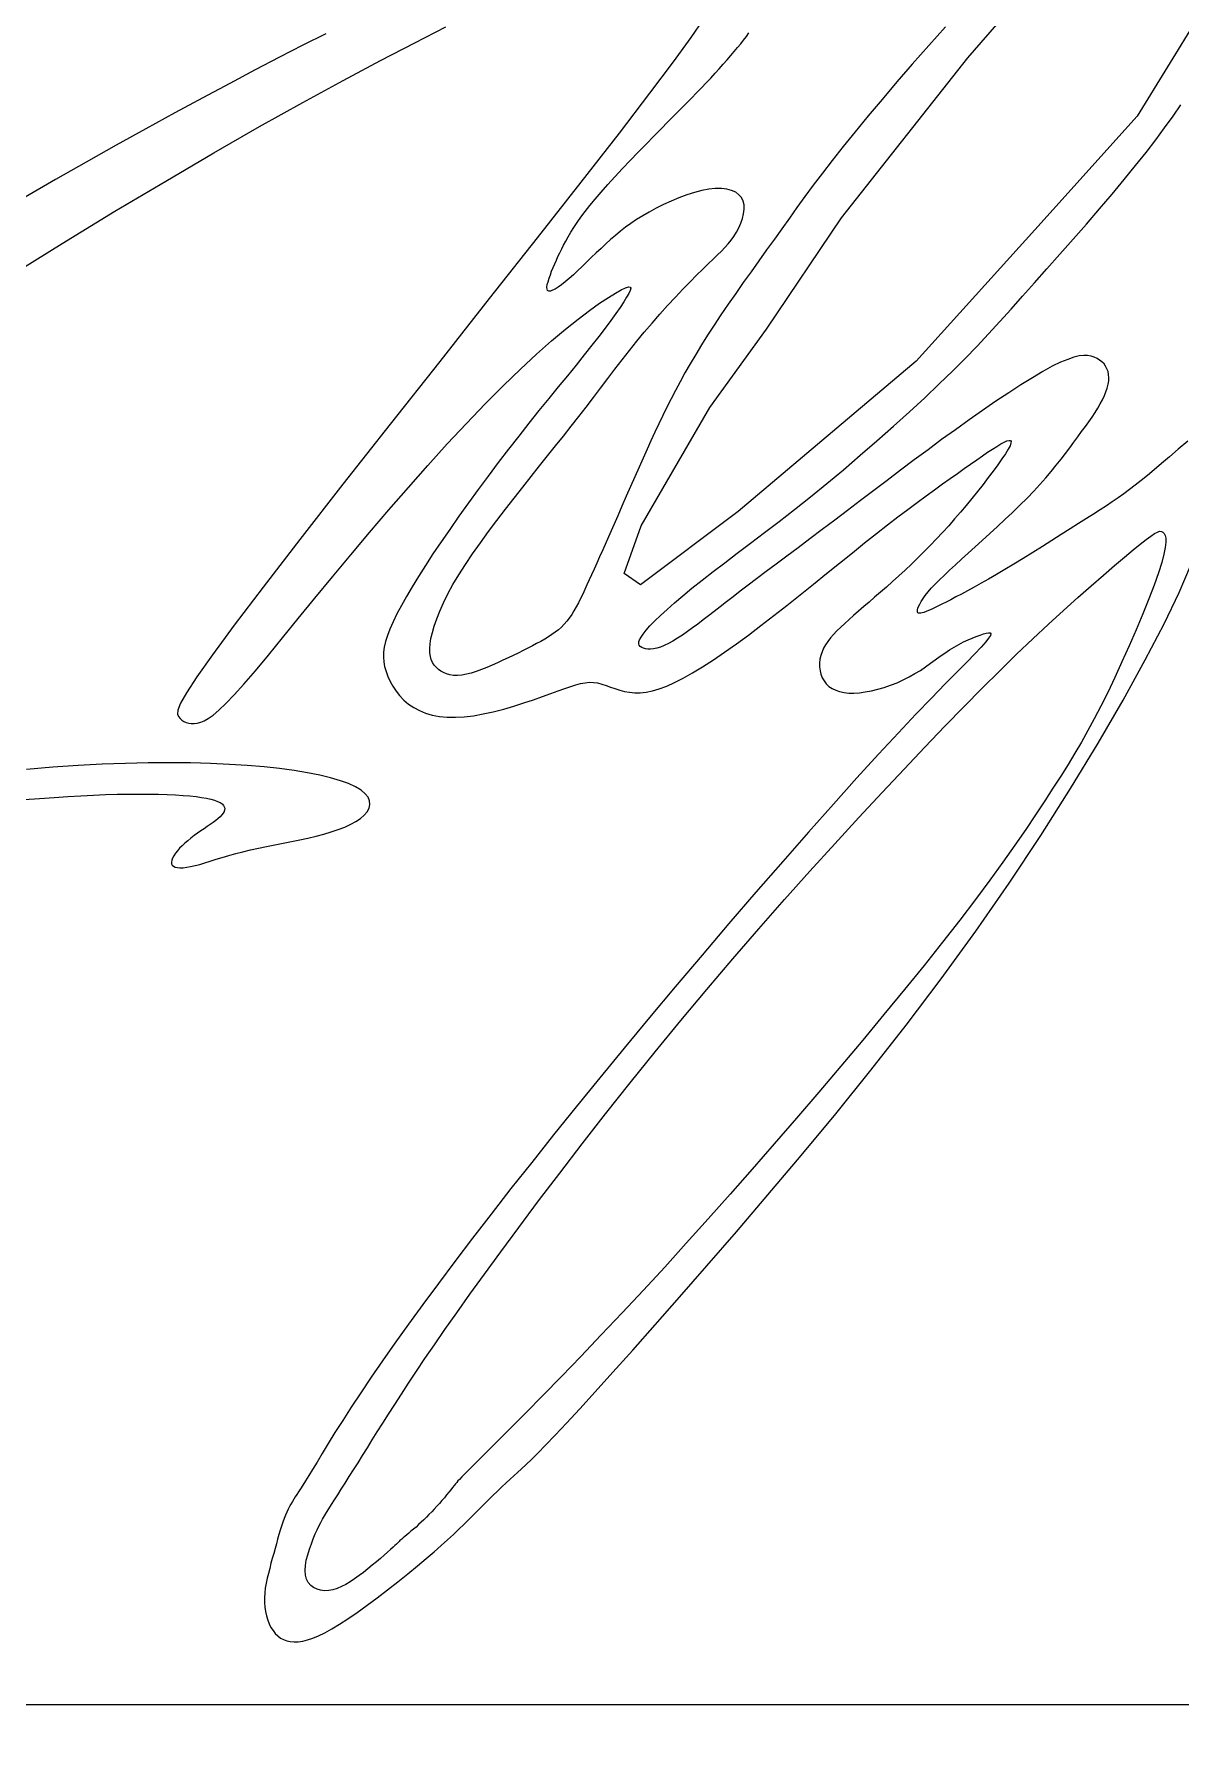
# Model space of a CAD drawing. Header units: millimetres. Extents: x 0 to 571985, y 0 to 2066666.
# Drawn here: x 568789.309 to 568792.398, y 2064628.783 to 2064633.386 of the extents above; entities that cross this region are included whole.
import ezdxf
from ezdxf.xclip import XClip

# ---------------------------------------------------------------- set-up
doc = ezdxf.new("R2010")
doc.units = ezdxf.units.MM
for name, pattern in [('ACAD_ISO10W100', [18.5, 12, -3, 0.5, -3]), ('CENTER', [3, 1.5, -0.5, 0.5, -0.5]), ('CENTER2', [1.125, 0.75, -0.125, 0.125, -0.125]), ('HIDDEN', [0.75, 0.5, -0.25])]:
    doc.linetypes.add(name, pattern=pattern)
for name, color, linetype in [('01.AXIS', 160, 'CENTER2'), ('BoThamCo', 94, 'Continuous'), ('CDC.01.AXIS', 160, 'CENTER2'), ('ChiaLo', 128, 'CENTER'), ('datOBt', 42, 'Continuous'), ('datOlienke', 42, 'Continuous'), ('datTruog', 134, 'Continuous'), ('LogDg', 7, 'Continuous'), ('loKBT', 42, 'Continuous'), ('LoLK', 6, 'Continuous'), ('RANHGIOI', 2, 'HIDDEN'), ('TimDg', 222, 'Continuous'), ('ViaHeS', 32, 'Continuous')]:
    doc.layers.add(name, color=color, linetype=linetype)
for name, color, linetype, lineweight in [('A-KY HIEU', 34, 'Continuous', 20), ('A-TEXT', 7, 'Continuous', 18), ('boDnv', 54, 'Continuous', 25), ('E- RANH GIOI', 1, 'CENTER', 13), ('E- THAY', 9, 'Continuous', 20)]:
    doc.layers.add(name, color=color, linetype=linetype, lineweight=lineweight)
doc.styles.add('rms', font='romans.shx', dxfattribs={"width": 0.7, "bigfont": 'vns.shx'})
doc.linetypes.add('ADL', pattern='A,0.125,-0.15,["++",rms,S=0.5,R=0,X=0,Y=-0.2245],-1.35,1.125', length=2.75)

# ---------------------------------------------------------------- blocks, each defined once
blk = doc.blocks.new('dangquang')
for points in [[(-8.761, 4.298), (-8.864, 4.182), (-8.965, 4.068), (-9.061, 3.958), (-9.152, 3.85), (-9.238, 3.748), (-9.318, 3.65), (-9.392, 3.559), (-9.459, 3.474), (-9.52, 3.395), (-9.576, 3.321), (-9.628, 3.25), (-9.677, 3.183), (-9.724, 3.117), (-9.77, 3.052), (-9.816, 2.987), (-9.864, 2.921), (-9.912, 2.854), (-9.96, 2.787), (-10.008, 2.72), (-10.055, 2.653), (-10.101, 2.586), (-10.146, 2.521), (-10.188, 2.457), (-10.229, 2.395), (-10.266, 2.335), (-10.302, 2.276), (-10.336, 2.219), (-10.368, 2.163), (-10.398, 2.108), (-10.427, 2.054), (-10.454, 2.002), (-10.48, 1.95), (-10.505, 1.899), (-10.53, 1.848), (-10.554, 1.796), (-10.578, 1.744), (-10.602, 1.691), (-10.626, 1.636), (-10.651, 1.58), (-10.677, 1.521), (-10.704, 1.461), (-10.73, 1.401), (-10.757, 1.34), (-10.783, 1.281), (-10.808, 1.224), (-10.832, 1.169), (-10.855, 1.118), (-10.875, 1.071), (-10.895, 1.028), (-10.912, 0.988), (-10.929, 0.951), (-10.944, 0.917), (-10.959, 0.885), (-10.973, 0.855), (-10.986, 0.825), (-10.999, 0.797), (-11.013, 0.77), (-11.026, 0.743), (-11.039, 0.718), (-11.053, 0.694), (-11.067, 0.671), (-11.082, 0.65), (-11.097, 0.63), (-11.114, 0.611), (-11.131, 0.594), (-11.149, 0.578), (-11.169, 0.562), (-11.189, 0.548), (-11.211, 0.534), (-11.234, 0.52), (-11.258, 0.506), (-11.284, 0.492), (-11.31, 0.478), (-11.338, 0.463), (-11.367, 0.449), (-11.397, 0.434), (-11.428, 0.419), (-11.46, 0.404), (-11.492, 0.389), (-11.525, 0.374), (-11.558, 0.359), (-11.591, 0.345), (-11.624, 0.332), (-11.656, 0.32), (-11.687, 0.31), (-11.717, 0.303), (-11.745, 0.298), (-11.772, 0.296), (-11.796, 0.296), (-11.819, 0.3), (-11.839, 0.305), (-11.858, 0.313), (-11.875, 0.322), (-11.89, 0.333), (-11.904, 0.346), (-11.916, 0.36), (-11.926, 0.376), (-11.934, 0.393), (-11.939, 0.413), (-11.943, 0.436), (-11.943, 0.461), (-11.941, 0.49), (-11.936, 0.523), (-11.927, 0.56), (-11.916, 0.6), (-11.9, 0.644), (-11.881, 0.692), (-11.858, 0.744), (-11.831, 0.799), (-11.8, 0.856), (-11.764, 0.917), (-11.723, 0.981), (-11.679, 1.047), (-11.631, 1.114), (-11.581, 1.183), (-11.529, 1.252), (-11.476, 1.322), (-11.423, 1.39), (-11.369, 1.458), (-11.317, 1.523), (-11.266, 1.588), (-11.216, 1.651), (-11.167, 1.712), (-11.118, 1.773), (-11.071, 1.833), (-11.024, 1.893), (-10.978, 1.952), (-10.933, 2.011), (-10.889, 2.069), (-10.845, 2.128), (-10.8, 2.186), (-10.756, 2.243), (-10.711, 2.301), (-10.666, 2.358), (-10.619, 2.414), (-10.571, 2.47), (-10.523, 2.525), (-10.475, 2.579), (-10.427, 2.63), (-10.381, 2.679), (-10.337, 2.724), (-10.296, 2.766), (-10.258, 2.803), (-10.225, 2.836), (-10.194, 2.865), (-10.167, 2.89), (-10.143, 2.914), (-10.122, 2.936), (-10.102, 2.958), (-10.084, 2.981), (-10.067, 3.004), (-10.051, 3.03), (-10.036, 3.058), (-10.023, 3.087), (-10.013, 3.116), (-10.006, 3.144), (-10.002, 3.172), (-10.003, 3.199), (-10.008, 3.223), (-10.019, 3.244), (-10.035, 3.262), (-10.055, 3.277), (-10.081, 3.288), (-10.11, 3.296), (-10.143, 3.3), (-10.181, 3.3), (-10.221, 3.296), (-10.264, 3.288), (-10.31, 3.276), (-10.357, 3.261), (-10.405, 3.243), (-10.453, 3.223), (-10.5, 3.201), (-10.546, 3.178), (-10.589, 3.155), (-10.629, 3.132), (-10.667, 3.108), (-10.702, 3.085), (-10.735, 3.061), (-10.767, 3.036), (-10.797, 3.011), (-10.827, 2.986), (-10.857, 2.959), (-10.886, 2.931), (-10.916, 2.903), (-10.946, 2.874), (-10.975, 2.846), (-11.003, 2.818), (-11.031, 2.792), (-11.057, 2.767), (-11.083, 2.744), (-11.107, 2.724), (-11.13, 2.706), (-11.15, 2.691), (-11.169, 2.68), (-11.185, 2.672), (-11.198, 2.667), (-11.208, 2.667), (-11.216, 2.671), (-11.219, 2.679), (-11.22, 2.692), (-11.218, 2.707), (-11.213, 2.725), (-11.207, 2.746), (-11.199, 2.768), (-11.191, 2.79), (-11.182, 2.813), (-11.172, 2.836), (-11.162, 2.858), (-11.152, 2.881), (-11.141, 2.904), (-11.129, 2.927), (-11.117, 2.951), (-11.103, 2.976), (-11.088, 3.002), (-11.072, 3.03), (-11.053, 3.059), (-11.033, 3.09), (-11.01, 3.123), (-10.984, 3.158), (-10.955, 3.195), (-10.922, 3.235), (-10.886, 3.278), (-10.845, 3.325), (-10.801, 3.373), (-10.754, 3.423), (-10.706, 3.474), (-10.657, 3.524), (-10.608, 3.574), (-10.561, 3.623), (-10.515, 3.669), (-10.473, 3.712), (-10.433, 3.752), (-10.395, 3.789), (-10.36, 3.825), (-10.327, 3.858), (-10.296, 3.89), (-10.266, 3.922), (-10.237, 3.952), (-10.209, 3.981), (-10.182, 4.011), (-10.157, 4.039), (-10.132, 4.067), (-10.108, 4.094), (-10.086, 4.12), (-10.064, 4.146), (-10.044, 4.17), (-10.024, 4.193), (-10.006, 4.216), (-9.989, 4.239), (-9.973, 4.261)], [(-12.585, 4.254), (-12.726, 4.185), (-12.871, 4.111), (-13.021, 4.033), (-13.178, 3.949), (-13.344, 3.86), (-13.517, 3.767), (-13.695, 3.669), (-13.878, 3.567), (-14.064, 3.462), (-14.252, 3.355), (-14.441, 3.246)], [(-14.447, -0.47), (-14.352, -0.463), (-14.262, -0.457), (-14.177, -0.451), (-14.097, -0.447), (-14.019, -0.443), (-13.945, -0.44), (-13.873, -0.438), (-13.804, -0.437), (-13.739, -0.437), (-13.676, -0.437), (-13.618, -0.438), (-13.563, -0.439), (-13.512, -0.442), (-13.466, -0.445), (-13.424, -0.448), (-13.385, -0.452), (-13.351, -0.457), (-13.321, -0.462), (-13.295, -0.468), (-13.272, -0.475), (-13.253, -0.482), (-13.237, -0.489), (-13.225, -0.497), (-13.216, -0.506), (-13.211, -0.515), (-13.208, -0.524), (-13.209, -0.534), (-13.212, -0.544), (-13.218, -0.554), (-13.226, -0.565), (-13.237, -0.576), (-13.25, -0.587), (-13.264, -0.599), (-13.28, -0.611), (-13.298, -0.624), (-13.317, -0.637), (-13.336, -0.65), (-13.356, -0.664), (-13.376, -0.678), (-13.397, -0.693), (-13.417, -0.708), (-13.436, -0.724), (-13.454, -0.739), (-13.472, -0.755), (-13.487, -0.77), (-13.501, -0.786), (-13.513, -0.802), (-13.523, -0.817), (-13.531, -0.831), (-13.536, -0.844), (-13.538, -0.856), (-13.537, -0.867), (-13.533, -0.875), (-13.525, -0.882), (-13.515, -0.887), (-13.501, -0.89), (-13.485, -0.892), (-13.465, -0.891), (-13.443, -0.888), (-13.419, -0.884), (-13.392, -0.878), (-13.363, -0.87), (-13.331, -0.861), (-13.298, -0.851), (-13.262, -0.839), (-13.224, -0.828), (-13.183, -0.816), (-13.141, -0.804), (-13.096, -0.792), (-13.049, -0.781), (-13.001, -0.77), (-12.951, -0.76), (-12.9, -0.75), (-12.848, -0.74), (-12.797, -0.729), (-12.746, -0.719), (-12.695, -0.708), (-12.645, -0.696), (-12.597, -0.683), (-12.552, -0.669), (-12.508, -0.655), (-12.468, -0.64), (-12.431, -0.623), (-12.399, -0.605), (-12.371, -0.587), (-12.347, -0.566), (-12.33, -0.545), (-12.318, -0.523), (-12.313, -0.501), (-12.315, -0.479), (-12.324, -0.456), (-12.341, -0.434), (-12.367, -0.412), (-12.401, -0.392), (-12.444, -0.372), (-12.495, -0.354), (-12.555, -0.336), (-12.622, -0.32), (-12.697, -0.305), (-12.78, -0.291), (-12.87, -0.279), (-12.966, -0.269), (-13.07, -0.26), (-13.18, -0.253), (-13.297, -0.247), (-13.419, -0.244), (-13.547, -0.243), (-13.681, -0.244), (-13.82, -0.247), (-13.965, -0.252), (-14.114, -0.26), (-14.27, -0.271), (-14.432, -0.284)], [(-14.55, 2.752), (-14.212, 2.961), (-13.886, 3.16), (-13.573, 3.346), (-13.275, 3.52), (-12.993, 3.682), (-12.727, 3.831), (-12.478, 3.967), (-12.248, 4.09), (-12.036, 4.2), (-11.844, 4.297)], [(-10.255, 4.343), (-10.332, 4.232), (-10.44, 4.082), (-10.586, 3.888), (-10.775, 3.642), (-11.01, 3.34), (-11.281, 2.995), (-11.576, 2.621), (-11.882, 2.233), (-12.187, 1.846), (-12.479, 1.475), (-12.744, 1.135), (-12.971, 0.841), (-13.151, 0.605), (-13.285, 0.423), (-13.381, 0.286), (-13.444, 0.189), (-13.481, 0.124), (-13.497, 0.082), (-13.499, 0.057), (-13.493, 0.042), (-13.484, 0.03), (-13.474, 0.02), (-13.461, 0.012), (-13.447, 0.006), (-13.431, 0.002), (-13.415, 0), (-13.397, 0), (-13.378, 0.002), (-13.357, 0.007), (-13.335, 0.015), (-13.31, 0.03), (-13.279, 0.051), (-13.244, 0.081), (-13.201, 0.122), (-13.15, 0.175), (-13.09, 0.242), (-13.019, 0.324), (-12.939, 0.42), (-12.851, 0.528), (-12.755, 0.646), (-12.652, 0.772), (-12.544, 0.904), (-12.431, 1.04), (-12.315, 1.178), (-12.196, 1.318), (-12.075, 1.456), (-11.955, 1.592), (-11.835, 1.724), (-11.717, 1.85), (-11.601, 1.971), (-11.49, 2.083), (-11.384, 2.186), (-11.285, 2.278), (-11.192, 2.36), (-11.106, 2.432), (-11.027, 2.495), (-10.957, 2.548), (-10.895, 2.592), (-10.841, 2.628), (-10.797, 2.655), (-10.762, 2.675), (-10.735, 2.688), (-10.717, 2.693), (-10.706, 2.692), (-10.703, 2.685), (-10.706, 2.671), (-10.714, 2.653), (-10.728, 2.629), (-10.746, 2.6), (-10.768, 2.566), (-10.795, 2.528), (-10.826, 2.486), (-10.861, 2.439), (-10.9, 2.388), (-10.943, 2.333), (-10.99, 2.274), (-11.04, 2.211), (-11.094, 2.145), (-11.15, 2.076), (-11.209, 2.004), (-11.269, 1.93), (-11.331, 1.852), (-11.394, 1.773), (-11.457, 1.692), (-11.52, 1.61), (-11.583, 1.526), (-11.645, 1.443), (-11.705, 1.36), (-11.764, 1.278), (-11.82, 1.197), (-11.873, 1.119), (-11.924, 1.045), (-11.97, 0.973), (-12.013, 0.906), (-12.052, 0.842), (-12.087, 0.783), (-12.118, 0.727), (-12.146, 0.675), (-12.169, 0.627), (-12.189, 0.582), (-12.204, 0.542), (-12.216, 0.505), (-12.224, 0.471), (-12.228, 0.439), (-12.229, 0.408), (-12.227, 0.379), (-12.222, 0.35), (-12.213, 0.32), (-12.202, 0.29), (-12.188, 0.259), (-12.171, 0.229), (-12.151, 0.199), (-12.129, 0.171), (-12.103, 0.144), (-12.074, 0.119), (-12.042, 0.097), (-12.007, 0.079), (-11.969, 0.063), (-11.928, 0.051), (-11.883, 0.043), (-11.836, 0.039), (-11.785, 0.038), (-11.731, 0.04), (-11.674, 0.047), (-11.613, 0.058), (-11.551, 0.072), (-11.487, 0.088), (-11.424, 0.107), (-11.362, 0.126), (-11.302, 0.146), (-11.247, 0.165), (-11.195, 0.184), (-11.15, 0.201), (-11.109, 0.215), (-11.073, 0.228), (-11.041, 0.238), (-11.012, 0.246), (-10.984, 0.251), (-10.958, 0.254), (-10.933, 0.253), (-10.907, 0.249), (-10.881, 0.242), (-10.855, 0.233), (-10.828, 0.224), (-10.8, 0.214), (-10.771, 0.205), (-10.741, 0.197), (-10.71, 0.192), (-10.678, 0.189), (-10.644, 0.189), (-10.607, 0.193), (-10.568, 0.201), (-10.527, 0.213), (-10.481, 0.23), (-10.432, 0.252), (-10.379, 0.279), (-10.321, 0.311), (-10.259, 0.349), (-10.193, 0.392), (-10.124, 0.439), (-10.051, 0.49), (-9.976, 0.545), (-9.899, 0.604), (-9.82, 0.665), (-9.739, 0.728), (-9.657, 0.793), (-9.575, 0.859), (-9.494, 0.925), (-9.414, 0.989), (-9.335, 1.053), (-9.26, 1.114), (-9.187, 1.171), (-9.119, 1.225), (-9.054, 1.274), (-8.993, 1.32), (-8.935, 1.363), (-8.88, 1.404), (-8.828, 1.441), (-8.779, 1.477), (-8.732, 1.51), (-8.687, 1.542), (-8.645, 1.572), (-8.605, 1.6), (-8.567, 1.627), (-8.532, 1.651), (-8.5, 1.673), (-8.47, 1.692), (-8.443, 1.709), (-8.419, 1.724), (-8.398, 1.735), (-8.381, 1.743), (-8.368, 1.746), (-8.359, 1.746), (-8.355, 1.74), (-8.356, 1.73), (-8.362, 1.713), (-8.374, 1.691), (-8.39, 1.664), (-8.412, 1.632), (-8.437, 1.596), (-8.465, 1.557), (-8.496, 1.516), (-8.528, 1.474), (-8.562, 1.431), (-8.597, 1.388), (-8.632, 1.345), (-8.667, 1.303), (-8.704, 1.261), (-8.74, 1.219), (-8.778, 1.178), (-8.816, 1.138), (-8.854, 1.098), (-8.893, 1.058), (-8.932, 1.02), (-8.971, 0.982), (-9.01, 0.945), (-9.049, 0.91), (-9.087, 0.875), (-9.125, 0.841), (-9.162, 0.809), (-9.198, 0.778), (-9.232, 0.748), (-9.265, 0.72), (-9.297, 0.692), (-9.327, 0.666), (-9.355, 0.641), (-9.382, 0.617), (-9.407, 0.593), (-9.43, 0.571), (-9.451, 0.549), (-9.47, 0.528), (-9.486, 0.506), (-9.5, 0.485), (-9.513, 0.464), (-9.522, 0.442), (-9.53, 0.419), (-9.535, 0.396), (-9.537, 0.372), (-9.537, 0.349), (-9.534, 0.325), (-9.529, 0.303), (-9.521, 0.281), (-9.51, 0.262), (-9.496, 0.244), (-9.48, 0.228), (-9.46, 0.215), (-9.438, 0.204), (-9.414, 0.196), (-9.386, 0.191), (-9.357, 0.187), (-9.325, 0.187), (-9.291, 0.189), (-9.255, 0.194), (-9.217, 0.201), (-9.178, 0.21), (-9.138, 0.222), (-9.099, 0.236), (-9.059, 0.251), (-9.021, 0.268), (-8.984, 0.287), (-8.949, 0.307), (-8.915, 0.327), (-8.883, 0.349), (-8.853, 0.371), (-8.823, 0.392), (-8.793, 0.414), (-8.764, 0.434), (-8.735, 0.453), (-8.706, 0.471), (-8.677, 0.487), (-8.649, 0.502), (-8.621, 0.515), (-8.595, 0.526), (-8.57, 0.536), (-8.547, 0.545), (-8.526, 0.552), (-8.509, 0.557), (-8.494, 0.559), (-8.485, 0.558), (-8.481, 0.553), (-8.483, 0.542), (-8.494, 0.526), (-8.512, 0.502), (-8.541, 0.47), (-8.58, 0.429), (-8.629, 0.378), (-8.69, 0.316), (-8.762, 0.243), (-8.846, 0.156), (-8.943, 0.056), (-9.051, -0.059), (-9.173, -0.19), (-9.307, -0.337), (-9.452, -0.498), (-9.605, -0.671), (-9.765, -0.853), (-9.93, -1.042), (-10.097, -1.235), (-10.263, -1.43), (-10.428, -1.625), (-10.588, -1.816), (-10.744, -2.004), (-10.894, -2.187), (-11.04, -2.366), (-11.18, -2.54), (-11.314, -2.709), (-11.442, -2.871), (-11.564, -3.028), (-11.679, -3.177), (-11.788, -3.32), (-11.89, -3.456), (-11.986, -3.585), (-12.075, -3.708), (-12.158, -3.824), (-12.235, -3.933), (-12.305, -4.035), (-12.369, -4.131), (-12.428, -4.219), (-12.48, -4.301), (-12.528, -4.376), (-12.57, -4.444), (-12.607, -4.505), (-12.639, -4.558), (-12.667, -4.604), (-12.69, -4.642), (-12.71, -4.675), (-12.727, -4.701), (-12.741, -4.724), (-12.753, -4.742), (-12.764, -4.759), (-12.773, -4.773), (-12.782, -4.787), (-12.791, -4.802), (-12.8, -4.817), (-12.808, -4.832), (-12.817, -4.849), (-12.825, -4.867), (-12.834, -4.886), (-12.842, -4.906), (-12.85, -4.929), (-12.859, -4.953), (-12.867, -4.978), (-12.874, -5.005), (-12.882, -5.033), (-12.89, -5.062), (-12.898, -5.092), (-12.906, -5.122), (-12.915, -5.153), (-12.923, -5.183), (-12.931, -5.214), (-12.939, -5.245), (-12.947, -5.275), (-12.953, -5.306), (-12.958, -5.336), (-12.962, -5.366), (-12.963, -5.396), (-12.963, -5.425), (-12.961, -5.453), (-12.957, -5.481), (-12.951, -5.508), (-12.943, -5.533), (-12.934, -5.557), (-12.923, -5.579), (-12.91, -5.598), (-12.897, -5.616), (-12.881, -5.631), (-12.864, -5.644), (-12.846, -5.654), (-12.826, -5.662), (-12.804, -5.666), (-12.78, -5.668), (-12.755, -5.667), (-12.727, -5.663), (-12.698, -5.656), (-12.665, -5.645), (-12.629, -5.631), (-12.59, -5.611), (-12.547, -5.588), (-12.5, -5.559), (-12.448, -5.525), (-12.391, -5.486), (-12.33, -5.442), (-12.267, -5.395), (-12.203, -5.347), (-12.14, -5.297), (-12.078, -5.247), (-12.019, -5.199), (-11.965, -5.154), (-11.916, -5.112), (-11.873, -5.074), (-11.833, -5.038), (-11.797, -5.005), (-11.764, -4.973), (-11.733, -4.943), (-11.703, -4.913), (-11.673, -4.883), (-11.643, -4.854), (-11.613, -4.824), (-11.583, -4.794), (-11.554, -4.765), (-11.525, -4.738), (-11.498, -4.711), (-11.472, -4.686), (-11.447, -4.664), (-11.424, -4.643), (-11.401, -4.622), (-11.377, -4.6), (-11.349, -4.574), (-11.316, -4.543), (-11.276, -4.503), (-11.228, -4.454), (-11.17, -4.393), (-11.1, -4.318), (-11.017, -4.229), (-10.922, -4.125), (-10.813, -4.004), (-10.69, -3.867), (-10.553, -3.712), (-10.401, -3.54), (-10.234, -3.348), (-10.051, -3.138), (-9.856, -2.91), (-9.65, -2.667), (-9.438, -2.41), (-9.221, -2.141), (-9.002, -1.862), (-8.786, -1.576), (-8.573, -1.283), (-8.368, -0.987), (-8.172, -0.692), (-7.988, -0.402), (-7.818, -0.122), (-7.664, 0.144), (-7.527, 0.391), (-7.411, 0.614), (-7.318, 0.808), (-7.248, 0.971)], [(-7.265, 1.742), (-7.324, 1.691), (-7.378, 1.645), (-7.427, 1.603), (-7.472, 1.565), (-7.514, 1.53), (-7.552, 1.498), (-7.589, 1.469), (-7.625, 1.442), (-7.66, 1.416), (-7.695, 1.391), (-7.731, 1.367), (-7.767, 1.342), (-7.806, 1.317), (-7.847, 1.291), (-7.891, 1.263), (-7.939, 1.233), (-7.991, 1.2), (-8.046, 1.166), (-8.103, 1.129), (-8.162, 1.092), (-8.222, 1.055), (-8.281, 1.018), (-8.338, 0.983), (-8.394, 0.95), (-8.446, 0.919), (-8.495, 0.89), (-8.541, 0.864), (-8.584, 0.84), (-8.624, 0.818), (-8.662, 0.798), (-8.696, 0.78), (-8.728, 0.763), (-8.757, 0.748), (-8.783, 0.735), (-8.807, 0.723), (-8.828, 0.713), (-8.848, 0.703), (-8.865, 0.696), (-8.88, 0.69), (-8.893, 0.685), (-8.904, 0.681), (-8.913, 0.679), (-8.921, 0.679), (-8.927, 0.68), (-8.931, 0.682), (-8.933, 0.687), (-8.934, 0.693), (-8.933, 0.701), (-8.93, 0.711), (-8.926, 0.722), (-8.919, 0.736), (-8.91, 0.752), (-8.899, 0.77), (-8.885, 0.789), (-8.868, 0.811), (-8.848, 0.834), (-8.824, 0.859), (-8.797, 0.886), (-8.767, 0.915), (-8.735, 0.946), (-8.699, 0.979), (-8.661, 1.014), (-8.621, 1.05), (-8.578, 1.089), (-8.533, 1.129), (-8.487, 1.171), (-8.44, 1.214), (-8.393, 1.257), (-8.346, 1.302), (-8.301, 1.346), (-8.257, 1.389), (-8.215, 1.432), (-8.177, 1.474), (-8.141, 1.515), (-8.108, 1.554), (-8.077, 1.593), (-8.047, 1.63), (-8.02, 1.666), (-7.993, 1.701), (-7.968, 1.735), (-7.944, 1.768), (-7.92, 1.8), (-7.897, 1.831), (-7.876, 1.861), (-7.856, 1.89), (-7.837, 1.918), (-7.82, 1.945), (-7.805, 1.971), (-7.791, 1.997), (-7.779, 2.022), (-7.77, 2.046), (-7.762, 2.069), (-7.756, 2.092), (-7.753, 2.113), (-7.752, 2.133), (-7.754, 2.152), (-7.757, 2.171), (-7.764, 2.188), (-7.772, 2.203), (-7.782, 2.218), (-7.795, 2.231), (-7.809, 2.242), (-7.825, 2.252), (-7.842, 2.26), (-7.861, 2.266), (-7.883, 2.27), (-7.907, 2.27), (-7.936, 2.267), (-7.968, 2.259), (-8.006, 2.246), (-8.05, 2.228), (-8.101, 2.203), (-8.159, 2.171), (-8.224, 2.133), (-8.295, 2.089), (-8.37, 2.04), (-8.449, 1.987), (-8.531, 1.931), (-8.614, 1.873), (-8.699, 1.812), (-8.784, 1.751), (-8.868, 1.688), (-8.953, 1.625), (-9.037, 1.562), (-9.12, 1.499), (-9.202, 1.437), (-9.284, 1.375), (-9.365, 1.314), (-9.444, 1.254), (-9.522, 1.196), (-9.597, 1.139), (-9.67, 1.084), (-9.74, 1.032), (-9.806, 0.983), (-9.868, 0.936), (-9.926, 0.892), (-9.978, 0.852), (-10.027, 0.815), (-10.071, 0.781), (-10.112, 0.749), (-10.151, 0.719), (-10.187, 0.691), (-10.222, 0.664), (-10.255, 0.639), (-10.289, 0.613), (-10.321, 0.589), (-10.353, 0.566), (-10.384, 0.545), (-10.414, 0.525), (-10.443, 0.507), (-10.47, 0.492), (-10.496, 0.48), (-10.52, 0.47), (-10.542, 0.464), (-10.562, 0.46), (-10.581, 0.458), (-10.597, 0.458), (-10.612, 0.46), (-10.625, 0.463), (-10.635, 0.468), (-10.644, 0.474), (-10.65, 0.482), (-10.653, 0.491), (-10.652, 0.502), (-10.648, 0.515), (-10.639, 0.532), (-10.626, 0.551), (-10.608, 0.574), (-10.584, 0.601), (-10.554, 0.632), (-10.519, 0.666), (-10.479, 0.703), (-10.433, 0.744), (-10.382, 0.787), (-10.325, 0.834), (-10.263, 0.884), (-10.195, 0.936), (-10.123, 0.991), (-10.045, 1.05), (-9.963, 1.112), (-9.877, 1.177), (-9.786, 1.246), (-9.692, 1.32), (-9.594, 1.398), (-9.493, 1.48), (-9.39, 1.565), (-9.286, 1.654), (-9.183, 1.743), (-9.081, 1.833), (-8.982, 1.922), (-8.888, 2.009), (-8.799, 2.094), (-8.716, 2.174), (-8.638, 2.252), (-8.565, 2.328), (-8.494, 2.404), (-8.424, 2.479), (-8.355, 2.556), (-8.284, 2.636), (-8.211, 2.718), (-8.134, 2.805), (-8.054, 2.895), (-7.973, 2.988), (-7.891, 3.081), (-7.81, 3.174), (-7.732, 3.266), (-7.657, 3.356), (-7.587, 3.442), (-7.522, 3.523), (-7.463, 3.601), (-7.408, 3.675), (-7.356, 3.747), (-7.307, 3.816)]]:
    blk.add_lwpolyline(points)
for points in [[(-6.788, 4.97), (-7.202, 4.355), (-7.577, 3.746), (-8.209, 3.046), (-8.941, 2.234), (-10.04, 1.307), (-10.642, 0.855), (-10.744, 0.925), (-10.639, 1.218), (-10.215, 1.948), (-9.865, 2.432), (-9.403, 3.12), (-8.623, 4.107), (-7.963, 4.868), (-7.151, 5.597), (-6.616, 5.906), (-6.47, 5.897), (-6.428, 5.763), (-6.47, 5.566), (-6.603, 5.339)], [(-8.209, 3.046), (-8.941, 2.234), (-10.04, 1.307), (-10.642, 0.855), (-10.744, 0.925), (-10.639, 1.218), (-10.215, 1.948), (-9.865, 2.432), (-9.403, 3.12), (-8.623, 4.107), (-7.963, 4.868), (-7.151, 5.597), (-6.616, 5.906), (-6.47, 5.897), (-6.428, 5.763), (-6.47, 5.566), (-6.603, 5.339), (-6.788, 4.97), (-7.202, 4.355), (-7.577, 3.746)], [(-6.616, 5.906), (-6.47, 5.897), (-6.428, 5.763), (-6.47, 5.566), (-6.603, 5.339), (-6.788, 4.97), (-7.202, 4.355), (-7.577, 3.746), (-8.209, 3.046), (-8.941, 2.234), (-10.04, 1.307), (-10.642, 0.855), (-10.744, 0.925), (-10.639, 1.218), (-10.215, 1.948), (-9.865, 2.432), (-9.403, 3.12), (-8.623, 4.107), (-7.963, 4.868), (-7.151, 5.597)], [(-7.446, 0.928), (-7.472, 0.853), (-7.505, 0.768), (-7.542, 0.676), (-7.583, 0.578), (-7.626, 0.478), (-7.671, 0.379), (-7.715, 0.282), (-7.759, 0.191), (-7.801, 0.106), (-7.842, 0.028), (-7.881, -0.045), (-7.921, -0.116), (-7.962, -0.185), (-8.004, -0.254), (-8.049, -0.325), (-8.097, -0.399), (-8.148, -0.479), (-8.204, -0.564), (-8.265, -0.654), (-8.332, -0.752), (-8.406, -0.856), (-8.486, -0.967), (-8.575, -1.087), (-8.672, -1.214), (-8.778, -1.35), (-8.892, -1.494), (-9.013, -1.643), (-9.14, -1.797), (-9.271, -1.955), (-9.406, -2.115), (-9.542, -2.275), (-9.68, -2.436), (-9.817, -2.595), (-9.954, -2.751), (-10.09, -2.906), (-10.225, -3.058), (-10.36, -3.208), (-10.493, -3.355), (-10.625, -3.498), (-10.756, -3.638), (-10.885, -3.774), (-11.01, -3.906), (-11.131, -4.03), (-11.245, -4.147), (-11.35, -4.254), (-11.445, -4.35), (-11.529, -4.433), (-11.598, -4.502), (-11.653, -4.557), (-11.694, -4.598), (-11.725, -4.629), (-11.746, -4.65), (-11.76, -4.665), (-11.77, -4.675), (-11.777, -4.684), (-11.784, -4.692), (-11.792, -4.703), (-11.802, -4.715), (-11.813, -4.729), (-11.826, -4.744), (-11.839, -4.76), (-11.853, -4.778), (-11.868, -4.795), (-11.884, -4.813), (-11.899, -4.831), (-11.915, -4.848), (-11.931, -4.865), (-11.948, -4.882), (-11.964, -4.898), (-11.98, -4.914), (-11.997, -4.93), (-12.013, -4.944), (-12.028, -4.959), (-12.044, -4.972), (-12.059, -4.985), (-12.073, -4.997), (-12.085, -5.007), (-12.097, -5.017), (-12.107, -5.025), (-12.115, -5.033), (-12.122, -5.038), (-12.127, -5.043), (-12.132, -5.048), (-12.136, -5.052), (-12.142, -5.058), (-12.149, -5.065), (-12.158, -5.073), (-12.17, -5.084), (-12.185, -5.098), (-12.203, -5.114), (-12.224, -5.133), (-12.247, -5.153), (-12.272, -5.174), (-12.298, -5.195), (-12.325, -5.217), (-12.352, -5.239), (-12.379, -5.259), (-12.407, -5.279), (-12.434, -5.297), (-12.461, -5.313), (-12.488, -5.326), (-12.515, -5.338), (-12.541, -5.346), (-12.567, -5.351), (-12.592, -5.352), (-12.617, -5.349), (-12.639, -5.343), (-12.66, -5.333), (-12.678, -5.319), (-12.693, -5.302), (-12.704, -5.281), (-12.711, -5.256), (-12.713, -5.228), (-12.71, -5.197), (-12.705, -5.164), (-12.696, -5.13), (-12.686, -5.096), (-12.674, -5.063), (-12.662, -5.031), (-12.65, -5.002), (-12.638, -4.977), (-12.627, -4.953), (-12.616, -4.932), (-12.605, -4.911), (-12.593, -4.891), (-12.58, -4.869), (-12.566, -4.846), (-12.55, -4.821), (-12.532, -4.792), (-12.511, -4.76), (-12.489, -4.725), (-12.465, -4.688), (-12.44, -4.648), (-12.414, -4.606), (-12.386, -4.562), (-12.358, -4.517), (-12.328, -4.47), (-12.298, -4.422), (-12.267, -4.372), (-12.233, -4.318), (-12.198, -4.262), (-12.159, -4.203), (-12.118, -4.139), (-12.074, -4.071), (-12.026, -3.998), (-11.973, -3.92), (-11.914, -3.834), (-11.85, -3.74), (-11.777, -3.637), (-11.696, -3.523), (-11.606, -3.398), (-11.505, -3.26), (-11.394, -3.11), (-11.272, -2.947), (-11.141, -2.775), (-11.003, -2.595), (-10.858, -2.409), (-10.707, -2.218), (-10.552, -2.026), (-10.394, -1.833), (-10.234, -1.642), (-10.073, -1.453), (-9.913, -1.268), (-9.753, -1.087), (-9.597, -0.912), (-9.443, -0.743), (-9.295, -0.581), (-9.152, -0.427), (-9.016, -0.282), (-8.887, -0.146), (-8.764, -0.017), (-8.646, 0.103), (-8.533, 0.217), (-8.425, 0.324), (-8.321, 0.426), (-8.221, 0.521), (-8.125, 0.612), (-8.032, 0.697), (-7.944, 0.776), (-7.862, 0.849), (-7.786, 0.915), (-7.717, 0.974), (-7.655, 1.026), (-7.602, 1.07), (-7.558, 1.106), (-7.522, 1.135), (-7.493, 1.156), (-7.47, 1.171), (-7.452, 1.18), (-7.439, 1.185), (-7.428, 1.184), (-7.419, 1.18), (-7.411, 1.172), (-7.405, 1.16), (-7.401, 1.142), (-7.401, 1.118), (-7.404, 1.085), (-7.412, 1.043), (-7.426, 0.992)]]:
    blk.add_lwpolyline(points, close=True)
blk = doc.blocks.new('A$C33BC4D2A')
at = {"layer": 'A-KY HIEU', "color": 0}
blk.add_line((353.6624, -192.8127), (414.9848, -192.8127), dxfattribs=at)
at = {"layer": 'A-TEXT', "xscale": 0.7716810816000003, "yscale": 0.7716810816000003, "zscale": 0.7716810816000003}
blk.add_blockref('dangquang', (400.264, -188.1411), dxfattribs=at)
blk = doc.blocks.new('NEN')
at = {"layer": 'boDnv', "color": 10, "linetype": 'ADL', "ltscale": 0.25}
for points in [[(348.4843, 150.3376), (305.7796, 227.7984), (296.9891, 230.4325), (285.105, 224.1745), (143.1127, 162.2823), (141.0589, 156.6205), (188.7917, 61.183), (194.5775, 59.3994), (346.7594, 144.3161)], [(359.5059, 130.3459), (389.0398, 76.7751), (387.3149, 70.7536), (232.1907, -15.8049), (226.405, -14.0212), (199.0089, 40.7548), (200.9022, 46.8965), (353.5249, 132.0592)], [(230.3915, -76.6469), (232.2503, -70.4192), (219.1656, -44.2576), (213.4368, -42.5477), (99.3797, -108.9057), (97.5209, -115.1334), (110.6056, -141.295), (116.3344, -143.0049)], [(263.0527, -132.0058), (256.939, -119.7821), (251.2083, -118.0699), (145.6568, -179.3973), (154.6996, -194.961)]]:
    blk.add_lwpolyline(points, close=True, dxfattribs=at)
at = {"layer": 'BoThamCo'}
blk.add_lwpolyline([(349.5593, 150.4589), (306.4581, 228.6391), (296.8847, 231.5077), (284.6716, 225.0765), (142.3192, 163.0272), (139.9723, 156.5575), (188.0886, 60.3533), (194.6915, 58.3178), (347.607, 143.6439)], close=True, dxfattribs=at)
blk.add_lwpolyline([(236.2337, -85.1107), (141.3524, -140.6411, 0.413287), (141.1726, -141.3238, 0.415141), (141.8575, -141.5042), (236.7388, -85.9738, -0.433604), (246.1853, -88.78), (251.1458, -98.698, 0.432664), (251.8441, -98.9066, 0.396001), (252.0401, -98.2507), (247.0797, -88.3327, 0.433604)], format="xyb", close=True, dxfattribs=at)
at = {"layer": 'ChiaLo', "ltscale": 5}
for points in [[(103.1772, -128.6781), (226.5941, -56.8745)], [(137.1147, -132.0719), (116.9995, -97.4977)], [(126.3103, -138.3579), (106.1951, -103.7837)]]:
    blk.add_lwpolyline(points, dxfattribs=at)
at = {"layer": 'datOBt'}
blk.add_lwpolyline([(231.2365, -77.3122), (233.3217, -70.3259), (219.8664, -43.4232), (213.308, -41.4657), (98.5347, -108.2404), (96.4495, -115.2267), (109.9048, -142.1294), (116.4632, -144.0869)], close=True, dxfattribs=at)
at = {"layer": 'datOlienke'}
blk.add_lwpolyline([(264.3672, -132.3985), (257.6399, -118.9478), (251.08, -116.9878), (144.2898, -179.0351), (154.3374, -196.328)], close=True, dxfattribs=at)
at = {"layer": 'datTruog', "linetype": 'ByBlock'}
blk.add_lwpolyline([(360.1809, 131.1927), (390.1148, 76.8965), (388.1625, 70.0815), (232.3047, -16.8864), (225.7018, -14.8509), (197.9351, 40.6661), (200.0648, 47.5744), (353.4007, 133.135)], close=True, dxfattribs=at)
at = {"layer": 'LogDg'}
for points in [[(34.2963, -348.7657, -0.124666), (14.1135, -339.7708, 0.262937), (-5.3311, -336.7709, -0.009345), (-40.9593, -349.4731), (-145.8681, -384.68, 0.405257), (-155.456, -403.2345), (-146.5573, -432.7198), (-158.0455, -436.1869), (-166.5718, -407.9355, 0.423227), (-185.7044, -398.0489), (-272.0774, -427.0352, 0.40652), (-277.1808, -436.9642), (-262.9473, -483.3973), (-271.552, -486.035), (-285.5926, -440.2316, 0.421949), (-295.7866, -434.9919), (-422.26, -477.4358, 0.346831), (-427.6836, -485.7262), (-426.6625, -497.2491, 0.109851), (-417.2095, -527.0454), (-422.3983, -530.058, -0.109851), (-432.639, -497.7787), (-433.1944, -491.5119, 0.484967), (-443.7084, -484.6337), (-484.1993, -498.2223, 0.36701), (-492.2282, -511.5103), (-484.4022, -560.0117), (-490.3256, -560.9674), (-497.4329, -516.9204, 0.457512), (-512.889, -507.3877), (-525.3374, -511.3138, 0.375227), (-533.5538, -524.7953, 0.049445), (-523.2483, -562.1181), (-518.4039, -576.5774), (-525.5153, -578.96), (-530.3067, -564.659, -0.044276), (-540.221, -530.0359, 0.448349), (-555.6136, -520.8625), (-568.8528, -525.0381), (-576.0716, -502.1495), (-552.3906, -494.6807, 0.333336), (-544.0028, -482.9757), (-545.8648, -397.305, 0.120559), (-569.9983, -307.198), (-621.9793, -219.7122, 0.334943), (-635.3588, -214.2393), (-686.931, -227.8546), (-689.8026, -216.9773), (-647.9573, -205.93, 0.498191), (-640.7041, -188.1979), (-654.3785, -165.1834, -0.144979), (-668.8527, -108.0612), (-659.8453, 118.2305, 0.428088), (-671.924, 130.7074), (-689.222, 130.5802), (-689.3047, 141.8299), (-670.344, 141.9693, 0.400474), (-658.4418, 153.4917), (-657.8283, 168.9043), (-656.0598, 189.3738), (-648.5876, 188.7282), (-650.3411, 168.4321), (-650.8886, 154.6782, 0.425345), (-638.9212, 142.2009), (-621.6127, 142.3282, 0.402651), (-609.7072, 153.9405), (-609.3869, 163.8586, -0.019867), (-608.2266, 179.9421), (-606.8005, 192.652), (-600.8379, 191.9829), (-602.2641, 179.273, 0.019867), (-603.39, 163.6649), (-603.6762, 154.802, 0.425871), (-591.5942, 142.415), (-548.3623, 142.7329), (-548.2796, 131.4832), (-592.8867, 131.1552, 0.401789), (-604.791, 119.5785), (-607.7538, 35.5713, -0.005984), (-607.9832, 30.7182, 0.462462), (-599.1771, 22.2871), (-555.3774, 26.8009), (-554.7623, 20.8325), (-603.2421, 15.8364, 0.355613), (-610.3809, 8.6887), (-613.7935, -24.8378, 0.475348), (-605.0146, -33.6058), (-508.2675, -23.6355, 0.016072), (-476.8057, -19.3675, 0.37392), (-470.1383, -11.259), (-470.7046, 9.3479), (-464.7068, 9.5127), (-464.2353, -7.6476, 0.461916), (-454.7467, -15.2876), (-421.5812, -8.9933, 0.020567), (-382.0148, 0.2159), (-299.7637, 22.9628, 0.415004), (-292.7982, 35.2925), (-296.9693, 50.218), (-285.4122, 53.4478), (-281.2178, 38.4391, 0.413423), (-268.9213, 31.4924), (-169.9684, 58.8583, 0.427702), (-164.4961, 69.0523), (-169.6235, 84.7536), (-163.9199, 86.6162), (-158.4793, 69.9557, 0.400853), (-148.7421, 64.7285), (-123.897, 71.5996, 0.437327), (-113.7947, 91.1732), (-114.4623, 93.0131), (-128.5505, 136.1545), (-105.7362, 143.6047), (-91.7688, 100.8334), (-90.91, 98.4664, 0.429754), (-70.9566, 89.7718, 0.001079), (-63.9336, 92.7659, 0.001474), (-62.3421, 93.4541), (-47.5343, 99.9086, 0.386536), (-43.1261, 109.7256), (-48.3015, 125.5737), (-42.5979, 127.4362), (-38.0761, 113.5896, 0.442444), (-27.2748, 108.7394), (111.6175, 169.2805, 0.414214), (115.7545, 179.8107), (109.3613, 194.4779), (114.8615, 196.8753), (121.2547, 182.2081, 0.414214), (131.7849, 178.0711), (252.97, 230.8939), (276.8715, 241.3122), (291.579, 249.0569, 0.419837), (295.2672, 261.3654), (290.95, 269.1962), (301.4588, 274.9898), (306.0578, 266.6478, 0.408717), (318.1356, 263.0311), (326.5464, 267.4639), (332.1477, 256.8363), (324.2328, 252.6557, 0.419466), (320.5546, 240.3524), (397.0924, 101.5227, 0.433643), (408.4135, 98.6486), (440.7865, 119.3861), (444.0229, 114.3338), (410.4277, 92.8135, 0.395048), (407.7371, 82.2147), (451.0562, 3.6394, -0.005576), (472.2194, -35.7814, 0.422017), (490.0659, -41.1182), (502.995, -33.9182), (514.6716, -54.8862), (500.2954, -62.892, 0.404193), (495.0522, -80.1809), (502.5022, -94.711), (491.824, -100.186), (485.0946, -87.0614, 0.424556), (467.192, -81.6404), (316.1644, -165.913), (307.211, -171.1151, 0.396001), (304.075, -181.6109), (326.1472, -225.7423), (318.0978, -229.7681), (296.7264, -187.0378, 0.432664), (285.5523, -183.6992), (178.0716, -246.1476, 0.389772), (174.86, -256.4881), (194.0999, -297.1258), (188.677, -299.6933), (170.2313, -260.7331, 0.439085), (158.9817, -257.2392), (145.4963, -265.0745, -0.013452), (97.7013, -291.1505, 0.262926), (86.8531, -307.5634, -0.162068), (76.0152, -333.8418, 0.270323), (72.3183, -353.6529), (79.9809, -375.0735), (57.3829, -383.1574), (49.7203, -361.7369, 0.270325), (34.2963, -348.7657)], [(191.7606, -50.5311), (96.9169, -106.1125, 0.395833), (93.785, -116.6059), (107.2314, -143.4907, 0.432836), (118.4094, -146.827), (234.309, -78.9954, 0.395833), (237.4409, -68.502), (223.9946, -41.6172, 0.432836), (212.8165, -38.2809), (191.7606, -50.5311)], [(236.1074, -84.8949), (141.2261, -140.4254, 0.413287), (140.9564, -141.4494, 0.415141), (141.9838, -141.7199), (236.865, -86.1895, -0.433604), (245.9617, -88.8918), (250.9222, -98.8098, 0.432664), (251.9697, -99.1228, 0.396001), (252.2637, -98.1388), (247.3033, -88.2208, 0.433604), (236.1074, -84.8949)], [(49.5364, -260.0655, -0.269945), (34.0948, -247.1532), (22.9993, -216.4758, -0.362457), (26.4993, -206.84), (119.6847, -152.625, -0.414384), (136.095, -156.9688), (142.2222, -167.5144, 0.414214), (153.1585, -170.4126), (250.593, -113.8012, -0.432664), (261.767, -117.1398), (278.7985, -151.1927, -0.396001), (275.6625, -161.6885), (133.4393, -244.323, -0.012999), (88.3714, -268.9641, -0.278117), (67.7674, -267.5574, 0.110848), (49.5364, -260.0655)]]:
    blk.add_lwpolyline(points, format="xyb", dxfattribs=at)
for points in [[(309.7538, 235.0886, 0.408612), (297.6788, 238.7069), (282.0716, 230.4884), (138.6479, 167.9722, 0.429738), (134.6895, 157.06), (183.9908, 58.4865, 0.427514), (195.044, 55.0791), (351.7109, 142.4984, 0.412716), (354.8186, 153.3468)], [(392.2664, 68.936, 0.412716), (395.3741, 79.7844), (365.4403, 134.0805, 0.415712), (354.5363, 137.2041), (197.0987, 49.3548, 0.401037), (193.8419, 38.7902), (221.604, -16.7177, 0.427514), (232.6572, -20.1251)]]:
    blk.add_lwpolyline(points, format="xyb", close=True, dxfattribs=at)
at = {"layer": 'loKBT'}
for points in [[(127.804, -91.2117), (116.9995, -97.4977), (127.0571, -114.7848), (137.8616, -108.4988)], [(116.9995, -97.4977), (106.1951, -103.7837), (116.2527, -121.0708), (127.0571, -114.7848)]]:
    blk.add_lwpolyline(points, close=True, dxfattribs=at)
at = {"layer": 'RANHGIOI', "color": 1, "ltscale": 9, "const_width": 1}
blk.add_lwpolyline([(460.0003, -51.299, 0.006594), (435.293, -5.0509), (303.0785, 234.7692), (284.6716, 225.0765), (-55.9928, 76.586), (-56.8387, 76.2232, -0.005137), (-90.7429, 62.0928), (-377.2169, -17.1329, -0.020567), (-418.225, -26.6776), (-463.4433, -35.2593, -0.021218), (-506.4223, -41.5407), (-623.6381, -53.6203), (-626.4644, -70.8838, 0.128574), (-620.4203, -135.3605), (-615.5048, -148.8597, 0.039408), (-607.1434, -167.1884), (-594.1725, -190.5545), (-547.5696, -259.493, -0.11987), (-522.7038, -326.3975), (-507.9168, -451.947), (-504.475, -473.2773), (-499.2713, -471.6361), (-50.4799, -321.0239, 0.050684), (130.425, -239.1351), (301.3186, -139.8425)], format="xyb", close=True, dxfattribs=at)
at = {"layer": 'TimDg', "linetype": 'ACAD_ISO10W100', "ltscale": 0.75}
for points in [[(-618.4565, -41.0228), (-507.6525, -29.6039, 0.021218), (-465.6808, -23.4698), (-420.4625, -14.8881, 0.020567), (-380.4155, -5.567), (-94.6072, 73.4746, 0.005041), (-61.5686, 87.2517, 0.001474), (-59.9446, 87.9539), (279.4715, 235.9003), (307.9037, 250.8721)], [(-358.6333, -282.0393), (-15.3185, -166.8246, 0.050829), (-9.7768, -164.3141), (222.7353, -29.0394)]]:
    blk.add_lwpolyline(points, format="xyb", dxfattribs=at)
for points in [[(335.5485, -254.5993), (124.0987, 168.1756)], [(185.1446, 46.1198), (365.3493, 146.6731)], [(9.149, -213.4635), (246.0619, -75.6284)]]:
    blk.add_lwpolyline(points, dxfattribs=at)
at = {"layer": 'ViaHeS', "elevation": 0}
blk.add_lwpolyline([(-483.362, -504.2702), (-441.2103, -490.1242), (-436.0287, -493.5139), (-435.6273, -498.0435, 0.109851), (-424.9928, -531.5643), (-414.6151, -525.539, -0.109851), (-423.6742, -496.9843), (-424.3423, -489.4452), (-420.001, -483.0065), (-295.2486, -441.1402), (-289.043, -444.3299), (-275.8544, -487.3538), (-258.6449, -482.0784), (-271.9724, -438.6011), (-268.6976, -432.2298), (-181.6336, -403.0116), (-172.9748, -407.4859), (-163.7896, -437.9205), (-140.8132, -430.9862), (-150.2112, -399.8466), (-145.5974, -390.918), (-39.0262, -355.1533, 0.008545), (-6.2352, -343.5216, -0.249193), (12.3751, -345.9636, 0.09975), (30.772, -354.1807, -0.256949), (45.2149, -366.9568), (51.7332, -385.1784), (85.6303, -373.0526), (79.1121, -354.8311, -0.256949), (82.1742, -335.7929, 0.136918), (92.6068, -310.438, -0.249193), (103.3078, -295.0173, 0.012659), (148.5106, -270.2624), (162.1573, -262.3334), (168.6201, -264.3406), (185.9656, -300.977), (196.8114, -295.8421), (179.0327, -258.2907), (181.2164, -251.2597), (287.3839, -189.5742), (293.9438, -191.5342), (314.0731, -231.7811), (330.1719, -223.7293), (309.538, -182.4737), (311.6246, -175.4899), (319.1336, -171.1271), (408.2768, -121.3856), (412.2736, -122.5891), (434.351, -165.3213), (442.3469, -161.1902), (420.1369, -118.2014), (421.3796, -114.0743), (470.3346, -86.7577), (479.6411, -89.5758), (486.4849, -102.9235), (507.8413, -91.9735), (500.4991, -77.6537), (503.421, -68.019), (517.5908, -60.1282), (500.0758, -28.6762), (486.9708, -35.9741), (477.6245, -33.1699, 0.0056), (456.3106, 6.5362), (412.3242, 86.3219), (414.1204, 93.3975), (444.832, 113.0707), (439.9774, 120.6491), (409.7658, 101.2963), (403.1416, 102.9779), (327.714, 239.7937), (330.5241, 249.1932), (334.9453, 251.5284), (323.749, 272.7717), (318.9263, 270.2299), (309.3541, 273.0962), (306.7132, 277.8865), (285.6956, 266.2994), (288.1096, 261.9207), (285.2955, 252.5291), (274.2715, 246.7241), (129.3874, 183.5713), (122.8061, 186.157), (117.6116, 198.0741), (106.6112, 193.2791), (111.8057, 181.362), (109.22, 174.7807), (26.3296, 138.65), (-29.8686, 114.154), (-36.0042, 116.9091), (-39.7461, 128.3675), (-51.1533, 124.6424), (-47.0549, 112.0923), (-50.0863, 105.3414), (-75.9214, 94.0802), (-84.5113, 97.9374), (-100.0326, 145.4673), (-134.2541, 134.2919), (-118.6567, 86.5291), (-123.2305, 78.0091), (-150.258, 70.5345), (-156.6293, 73.9548), (-161.0681, 87.5475), (-172.4753, 83.8223), (-168.2073, 70.7528), (-171.4743, 64.6671), (-269.5464, 37.5448), (-275.7113, 41.0275), (-279.6336, 55.0627), (-302.7479, 48.6031), (-298.8431, 34.6303), (-302.3164, 28.4821), (-383.6141, 5.9988, -0.020567), (-422.6999, -3.0985), (-456.2463, -9.4651), (-461.2959, -5.3992), (-461.708, 9.5951), (-473.7035, 9.2655), (-473.239, -7.6368), (-478.0282, -13.4889, -0.015955), (-508.8826, -17.6671), (-606.1469, -27.6907), (-610.6143, -23.2289), (-607.4904, 7.4606), (-602.0104, 12.9475), (-554.4547, 17.8483), (-555.6849, 29.7851), (-600.4478, 25.172), (-605.0434, 29.6452, 0.007073), (-604.7557, 35.4655), (-601.912, 116.0948), (-594.6654, 123.1419), (-548.2208, 123.4834), (-548.4212, 150.7326), (-593.4199, 150.4018), (-600.4926, 157.3496, -0.027886), (-599.2828, 178.9385), (-597.8566, 191.6484), (-609.7818, 192.9865), (-611.2079, 180.2766, 0.019867), (-612.3853, 163.9554), (-612.5974, 157.3894), (-619.8231, 150.3416), (-639.3165, 150.1982), (-646.9981, 158.1331), (-646.5976, 168.196), (-644.8515, 188.4054), (-659.7959, 189.6965), (-661.5718, 169.1404), (-662.0144, 158.0227), (-670.3323, 149.9702), (-689.3635, 149.8302), (-689.1632, 122.5799), (-671.4174, 122.7104), (-663.7358, 114.7756), (-672.5997, -107.9121, 0.144979), (-657.6023, -167.0989), (-644.6869, -188.836), (-648.3354, -197.7557), (-691.8447, -209.2423), (-684.8889, -235.5896), (-633.8603, -222.1178), (-622.0389, -226.9533), (-573.2554, -309.0576, -0.120474), (-549.6139, -397.3865), (-547.8423, -478.902), (-555.298, -489.3064), (-577.8763, -496.4273), (-567.048, -530.7602), (-552.7427, -526.2484), (-543.7132, -531.7187, 0.042979), (-533.8363, -565.9283), (-529.0711, -580.1513), (-514.8481, -575.3861), (-519.7194, -560.8465, -0.045576), (-529.3155, -527.1663), (-523.0054, -516.8696), (-508.2465, -512.2148), (-500.4556, -517.0199), (-493.2873, -561.4453), (-481.4405, -559.5338), (-488.8832, -513.4079), (-483.362, -504.2702)], format="xyb", dxfattribs=at)
at = {"layer": 'ViaHeS'}
for points in [[(284.6716, 225.0765), (142.3192, 163.0272), (139.9723, 156.5575), (188.0886, 60.3533), (194.6915, 58.3178), (347.607, 143.6439), (349.5593, 150.4589), (306.4581, 228.6391), (296.8847, 231.5077)], [(360.1809, 131.1927), (390.1148, 76.8965), (388.1625, 70.0815), (232.3047, -16.8864), (225.7018, -14.8509), (197.9351, 40.6661), (200.0648, 47.5744), (353.4007, 133.135)], [(231.2365, -77.3122), (233.3217, -70.3259), (219.8664, -43.4232), (213.308, -41.4657), (98.5347, -108.2404), (96.4495, -115.2267), (109.9048, -142.1294), (116.4632, -144.0869)]]:
    blk.add_lwpolyline(points, close=True, dxfattribs=at)
at = {"layer": 'ViaHeS', "linetype": 'HIDDEN', "ltscale": 5}
blk.add_lwpolyline([(145.4149, -139.7118), (143.9631, -146.3549), (239.3906, -90.5048, -0.433604), (241.4898, -91.1284), (246.1554, -100.4568), (247.8554, -92.6781)], format="xyb", dxfattribs=at)
for points in [[(241.3775, -98.7281), (239.6775, -106.5069), (237.2318, -101.617), (150.2981, -152.496), (151.7498, -145.853), (239.315, -94.6044), (241.3775, -98.7281)], [(181.0929, -128.6796), (179.6411, -135.3226)]]:
    blk.add_lwpolyline(points, dxfattribs=at)
at = {"layer": 'ViaHeS'}
blk.add_lwpolyline([(271.2489, -157.3136), (273.3355, -150.3299), (257.6399, -118.9478), (251.08, -116.9878), (144.2898, -179.0351), (131.6293, -157.245), (122.0622, -154.7126), (31.3585, -207.4837), (28.7374, -214.7), (38.5834, -241.9226, 0.256594), (53.045, -254.6422, -0.085173), (69.0064, -261.1842, 0.265195), (88.8118, -261.986, 0.012088), (130.425, -239.1351)], format="xyb", close=True, dxfattribs=at)
blk = doc.blocks.new('NEN B')
at = {"layer": 'datOlienke'}
blk.add_lwpolyline([(6.5666, 25), (7.5071, 40.0098), (2.8198, 45), (-120.6873, 45), (-120.6873, 25)], close=True, dxfattribs=at)
blk = doc.blocks.new('A$C758D662A')
at = {"linetype": 'HIDDEN', "ltscale": 500}
for radius in [300, 200]:
    blk.add_circle((0, 0), radius, dxfattribs=at)
at = {"layer": 'CDC.01.AXIS', "ltscale": 200}
for p, q in [((0, 437.3), (0, -437.3)), ((437.3, 0), (-437.3, 0))]:
    blk.add_line(p, q, dxfattribs=at)
blk = doc.blocks.new('MB TANG 2 BT1')
at = {"layer": '01.AXIS', "ltscale": 500}
for p, q in [((7200971.8, 840351), (7200971.8, 824990.2)), ((7205387.8, 831706.9), (7194642.7, 831706.9))]:
    blk.add_line(p, q, dxfattribs=at)
at = {"extrusion": (0, 0, -1), "xscale": 0.4999999999999999, "yscale": 0.4999999999999999, "zscale": -0.5, "rotation": 90}
for p in [(-7200611.8, 831706.9), (-7201511.8, 831706.9)]:
    blk.add_blockref('A$C758D662A', p, dxfattribs=at)
blk = doc.blocks.new('NEN BT 2')
at = {"layer": 'loKBT'}
for points in [[(-110.7353, 42.9131), (-123.2353, 42.9033), (-123.2196, 22.9033), (-110.7196, 22.9131)], [(-98.2353, 42.9229), (-110.7353, 42.9131), (-110.7196, 22.9131), (-98.2196, 22.9229)]]:
    blk.add_lwpolyline(points, close=True, dxfattribs=at)

msp = doc.modelspace()

# ---------------------------------------------------------------- block references
at = {"layer": 'E- RANH GIOI', "xscale": 0.5657142857142857, "yscale": 0.5657142857142857, "zscale": 0.5657142857142857}
msp.add_blockref('A$C33BC4D2A', (568569.1532, 2064737.9633), dxfattribs=at)

# ---------------------------------------------------------------- next in the draw order: block references
at = {"layer": 'boDnv', "extrusion": (-2.4685e-06, 4.62064e-06, 1)}
ref = msp.add_blockref('NEN', (568544.9281, 2065197.1545, 8.1387), dxfattribs=at)
XClip(ref).set_block_clipping_path([(32.8938420893, -97.8240763277), (224.8504747745, 64.6452423008)])

# ---------------------------------------------------------------- next in the draw order: block references
ref = msp.add_blockref('NEN', (568483.3795, 2065111.1156, 8.1386), dxfattribs=at)
XClip(ref).set_block_clipping_path([(93.6907124412, -149.492137952), (237.6581869551, -27.6401489815)])

# ---------------------------------------------------------------- next in the draw order: block references
ref = msp.add_blockref('NEN', (568610.5088, 2064760.6862, 8.1373), dxfattribs=at)
XClip(ref).set_block_clipping_path([(-31.4097990375, 3.7274613923), (160.5468336476, 166.1967800197)])

# ---------------------------------------------------------------- next in the draw order: block references
at = {"layer": 'LoLK', "extrusion": (-2.4685e-06, 4.62064e-06, 1)}
ref = msp.add_blockref('NEN B', (568881.7577, 2064603.3726, 8.1373), dxfattribs=dict(at, rotation=30.15743676244771))
XClip(ref).set_block_clipping_path([(-180.7898193784, 291.2928820786), (-14.8148545425, 194.8581379273), (66.8061186702, 335.3369485231), (-99.1688461658, 431.7716926744)])

# ---------------------------------------------------------------- next in the draw order: block references
at = {"layer": 'boDnv', "extrusion": (-2.4685e-06, 4.62064e-06, 1)}
ref = msp.add_blockref('NEN', (568664.6758, 2064734.9584, 8.1363), dxfattribs=at)
XClip(ref).set_block_clipping_path([(-87.407349835, -162.2384400622), (104.5492828501, 0.2308785664)])

# ---------------------------------------------------------------- next in the draw order: block references
at = {"layer": 'E- THAY', "extrusion": (-5.03699e-06, 3.92783e-06, 1)}
ref = msp.add_blockref('MB TANG 2 BT1', (574597.0938, 2068971.1949, 5.2447), dxfattribs=dict(at, xscale=0.0009999984845417231, yscale=0.0009999984845417231, zscale=0.0009999984845417231, rotation=210.1906980358134))
XClip(ref).set_block_clipping_path([(7415189.5083682537, 774603.832461834), (7249270.3022289276, 871135.0582215786), (7167567.6683752537, 730703.4409785271), (7333486.8745145798, 634172.2152190208)])
at = {"layer": 'loKBT', "extrusion": (-5.03699e-06, 3.92783e-06, 1)}
ref = msp.add_blockref('NEN BT 2', (568898.9337, 2064656.0555, 5.2447), dxfattribs=dict(at, xscale=0.9999984845417222, yscale=0.9999984845417222, zscale=0.9999984845417222, rotation=30.19069803581365))
XClip(ref).set_block_clipping_path([(-319.9416112974, 89.7274152413), (-154.022405158, -6.8038105185), (-72.3197713045, 133.6278067245), (-238.2389774437, 230.1590324841)])

# ---------------------------------------------------------------- next in the draw order: block references
at = {"layer": 'boDnv', "extrusion": (-2.4685e-06, 4.62064e-06, 1)}
ref = msp.add_blockref('NEN', (568663.3768, 2064448.1307, 8.1356), dxfattribs=at)
XClip(ref).set_block_clipping_path([(-89.3544427607, -13.3118939125), (25.8195368504, 84.1696972637)])

# ---------------------------------------------------------------- next in the draw order: block references
ref = msp.add_blockref('NEN', (568580.1706, 2064500.2183, 8.1348), dxfattribs=at)
XClip(ref).set_block_clipping_path([(-6.148244485, -205.1000866138), (109.0257351261, -107.6184954375)])

doc.saveas('drawing.dxf')
